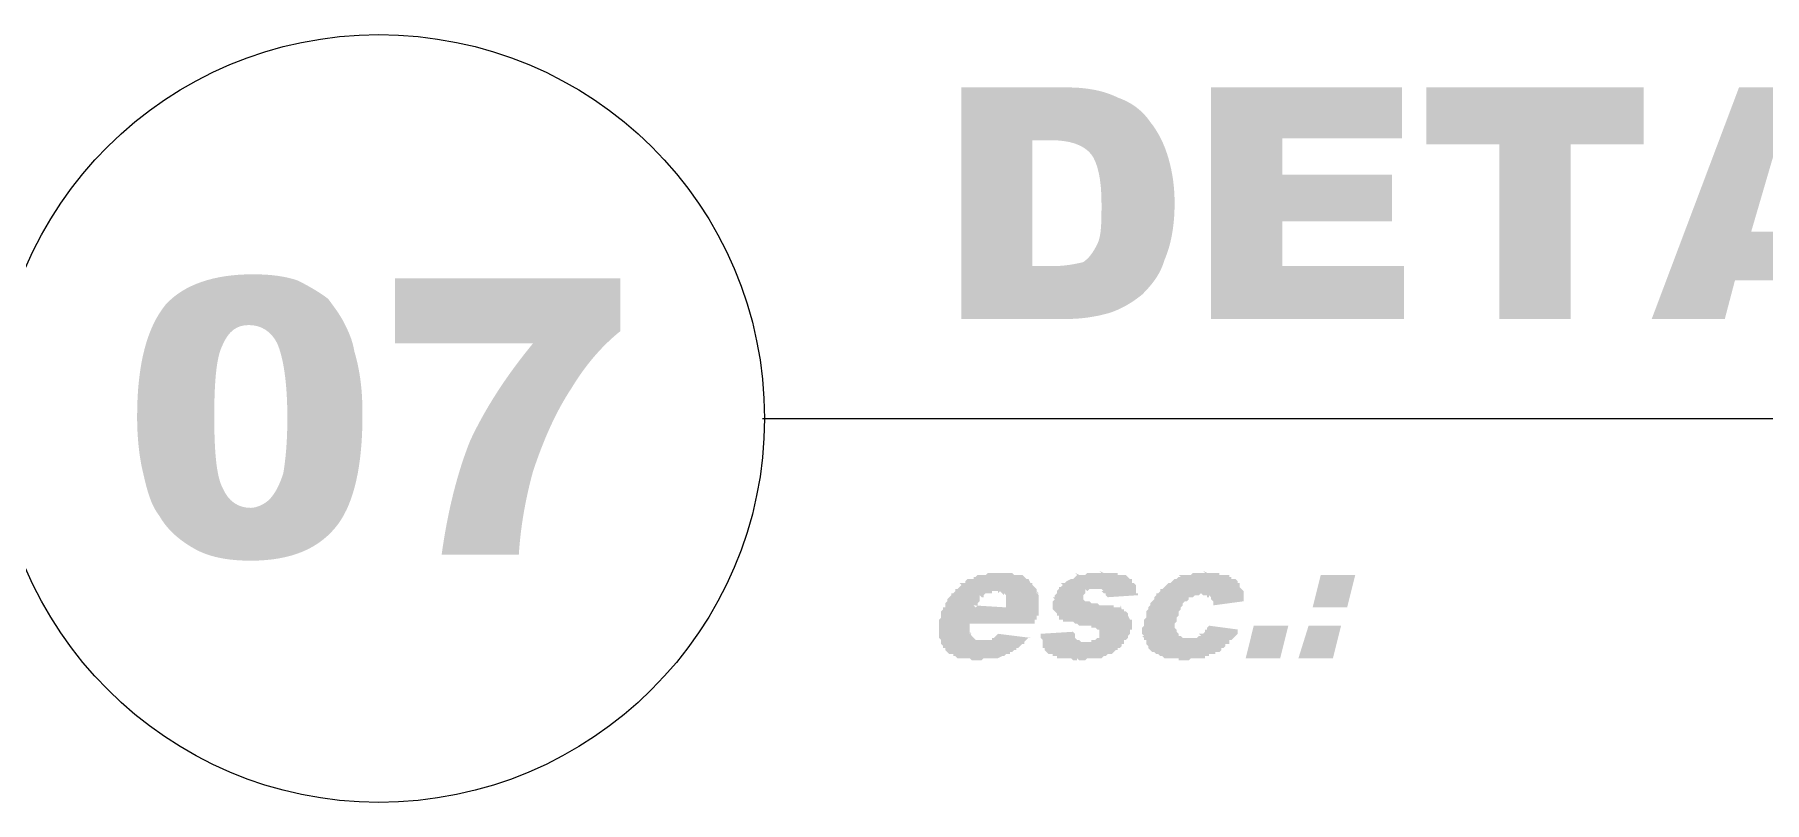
# Model space of a CAD drawing. Header units: millimetres. Extents: x 2928 to 3112, y 1220 to 1280.
# Drawn here: x 3097.495 to 3100.313, y 1268.232 to 1269.483 of the extents above; entities that cross this region are included whole.
import ezdxf

# ---------------------------------------------------------------- set-up
doc = ezdxf.new("R2010")
doc.units = ezdxf.units.MM

msp = doc.modelspace()

# ---------------------------------------------------------------- hatches: boundary and pattern name
at = {"true_color": 0x000007}
h = msp.add_hatch(color=7, dxfattribs=at)
edge = h.paths.add_edge_path()
edge.add_line((3099.00508, 1269.39681), (3099.17709, 1269.39681))
edge.add_spline(control_points=[(3099.17709, 1269.39681), (3099.21348, 1269.39681), (3099.23995, 1269.3902), (3099.25979, 1269.38027), (3099.25979, 1269.38027), (3099.27964, 1269.37366), (3099.29949, 1269.36043), (3099.31272, 1269.34058), (3099.31272, 1269.34058), (3099.32595, 1269.32404), (3099.33588, 1269.30419), (3099.34249, 1269.28104), (3099.34249, 1269.28104), (3099.34911, 1269.25788), (3099.35242, 1269.23472), (3099.35242, 1269.20826), (3099.35242, 1269.20826), (3099.35242, 1269.16856), (3099.3458, 1269.13879), (3099.33588, 1269.11564), (3099.33588, 1269.11564), (3099.32926, 1269.09248), (3099.31603, 1269.07594), (3099.29949, 1269.0594), (3099.29949, 1269.0594), (3099.28295, 1269.04617), (3099.26641, 1269.03624), (3099.24656, 1269.02963), (3099.24656, 1269.02963), (3099.22341, 1269.02301), (3099.20025, 1269.01971), (3099.17709, 1269.01971)], knot_values=[0, 0, 0, 0, 0.03125, 0.03125, 0.03125, 0.03125, 0.0625, 0.0625, 0.0625, 0.0625, 0.09375, 0.09375, 0.09375, 0.09375, 0.125, 0.125, 0.125, 0.125, 0.15625, 0.15625, 0.15625, 0.15625, 0.1875, 0.1875, 0.1875, 0.1875, 0.21875, 0.21875, 0.21875, 0.21875, 1, 1, 1, 1], degree=3, periodic=0)
edge.add_line((3099.17709, 1269.01971), (3099.00508, 1269.01971))
edge.add_line((3099.00508, 1269.01971), (3099.00508, 1269.39681))
edge = h.paths.add_edge_path()
edge.add_line((3099.12086, 1269.31081), (3099.12086, 1269.10571))
edge.add_line((3099.12086, 1269.10571), (3099.15063, 1269.10571))
edge.add_spline(control_points=[(3099.15063, 1269.10571), (3099.17379, 1269.10571), (3099.19033, 1269.10902), (3099.20356, 1269.11233), (3099.20356, 1269.11233), (3099.21348, 1269.11894), (3099.2201, 1269.12887), (3099.22671, 1269.1421), (3099.22671, 1269.1421), (3099.23333, 1269.15533), (3099.23333, 1269.17849), (3099.23333, 1269.20826), (3099.23333, 1269.20826), (3099.23333, 1269.24796), (3099.22671, 1269.27442), (3099.21679, 1269.28765), (3099.21679, 1269.28765), (3099.20356, 1269.30419), (3099.1804, 1269.31081), (3099.15063, 1269.31081)], knot_values=[0, 0, 0, 0, 0.05, 0.05, 0.05, 0.05, 0.1, 0.1, 0.1, 0.1, 0.15, 0.15, 0.15, 0.15, 0.2, 0.2, 0.2, 0.2, 1, 1, 1, 1], degree=3, periodic=0)
edge.add_line((3099.15063, 1269.31081), (3099.12086, 1269.31081))
h.paths.add_polyline_path([(3099.41196, 1269.39681), (3099.72291, 1269.39681), (3099.72291, 1269.31411), (3099.52774, 1269.31411), (3099.52774, 1269.25457), (3099.70637, 1269.25457), (3099.70637, 1269.17849), (3099.52774, 1269.17849), (3099.52774, 1269.10571), (3099.72622, 1269.10571), (3099.72622, 1269.01971), (3099.41196, 1269.01971)])
h.paths.add_polyline_path([(3099.76261, 1269.39681), (3100.11656, 1269.39681), (3100.11656, 1269.30419), (3099.99747, 1269.30419), (3099.99747, 1269.01971), (3099.88169, 1269.01971), (3099.88169, 1269.30419), (3099.76261, 1269.30419)])
h.paths.add_polyline_path([(3100.39774, 1269.08256), (3100.26542, 1269.08256), (3100.24888, 1269.01971), (3100.12979, 1269.01971), (3100.27203, 1269.39681), (3100.39774, 1269.39681), (3100.53667, 1269.01971), (3100.41759, 1269.01971)])
h.paths.add_polyline_path([(3100.37458, 1269.16195), (3100.33158, 1269.29758), (3100.29188, 1269.16195)])
h.paths.add_polyline_path([(3100.57637, 1269.39681), (3100.69215, 1269.39681), (3100.69215, 1269.11233), (3100.87078, 1269.11233), (3100.87078, 1269.01971), (3100.57637, 1269.01971)])
h.paths.add_polyline_path([(3100.92371, 1269.39681), (3101.03949, 1269.39681), (3101.03949, 1269.2645), (3101.16519, 1269.2645), (3101.16519, 1269.39681), (3101.28428, 1269.39681), (3101.28428, 1269.01971), (3101.16519, 1269.01971), (3101.16519, 1269.17187), (3101.03949, 1269.17187), (3101.03949, 1269.01971), (3100.92371, 1269.01971)])
h.paths.add_polyline_path([(3101.36036, 1269.39681), (3101.67131, 1269.39681), (3101.67131, 1269.31411), (3101.47614, 1269.31411), (3101.47614, 1269.25457), (3101.65477, 1269.25457), (3101.65477, 1269.17849), (3101.47614, 1269.17849), (3101.47614, 1269.10571), (3101.67462, 1269.10571), (3101.67462, 1269.01971), (3101.36036, 1269.01971)])
edge = h.paths.add_edge_path()
edge.add_line((3101.91279, 1269.39681), (3102.12781, 1269.39681))
edge.add_spline(control_points=[(3102.12781, 1269.39681), (3102.1642, 1269.39681), (3102.19397, 1269.38689), (3102.21051, 1269.36704), (3102.21051, 1269.36704), (3102.23036, 1269.3505), (3102.24028, 1269.32735), (3102.24028, 1269.30088), (3102.24028, 1269.30088), (3102.24028, 1269.28104), (3102.23366, 1269.26119), (3102.22043, 1269.24465), (3102.22043, 1269.24465), (3102.21051, 1269.23472), (3102.19728, 1269.2248), (3102.18074, 1269.22149), (3102.18074, 1269.22149), (3102.2072, 1269.21488), (3102.22705, 1269.20164), (3102.24028, 1269.1851), (3102.24028, 1269.1851), (3102.25351, 1269.17187), (3102.25682, 1269.15202), (3102.25682, 1269.12887), (3102.25682, 1269.12887), (3102.25682, 1269.10902), (3102.25351, 1269.08917), (3102.24359, 1269.07594), (3102.24359, 1269.07594), (3102.23697, 1269.0594), (3102.22374, 1269.04617), (3102.2072, 1269.03955), (3102.2072, 1269.03955), (3102.19728, 1269.03294), (3102.18405, 1269.02963), (3102.1642, 1269.02632), (3102.1642, 1269.02632), (3102.13773, 1269.02301), (3102.12119, 1269.01971), (3102.11127, 1269.01971)], knot_values=[0, 0, 0, 0, 0.025, 0.025, 0.025, 0.025, 0.05, 0.05, 0.05, 0.05, 0.075, 0.075, 0.075, 0.075, 0.1, 0.1, 0.1, 0.1, 0.125, 0.125, 0.125, 0.125, 0.15, 0.15, 0.15, 0.15, 0.175, 0.175, 0.175, 0.175, 0.2, 0.2, 0.2, 0.2, 0.225, 0.225, 0.225, 0.225, 1, 1, 1, 1], degree=3, periodic=0)
edge.add_line((3102.11127, 1269.01971), (3101.91279, 1269.01971))
edge.add_line((3101.91279, 1269.01971), (3101.91279, 1269.39681))
edge = h.paths.add_edge_path()
edge.add_line((3102.02857, 1269.24796), (3102.07819, 1269.24796))
edge.add_spline(control_points=[(3102.07819, 1269.24796), (3102.09804, 1269.24796), (3102.11127, 1269.25126), (3102.11789, 1269.25788), (3102.11789, 1269.25788), (3102.1245, 1269.2645), (3102.12781, 1269.27442), (3102.12781, 1269.28434), (3102.12781, 1269.28434), (3102.12781, 1269.29427), (3102.1245, 1269.30419), (3102.11789, 1269.31081), (3102.11789, 1269.31081), (3102.11127, 1269.31742), (3102.09804, 1269.32073), (3102.0815, 1269.32073)], knot_values=[0, 0, 0, 0, 0.0625, 0.0625, 0.0625, 0.0625, 0.125, 0.125, 0.125, 0.125, 0.1875, 0.1875, 0.1875, 0.1875, 1, 1, 1, 1], degree=3, periodic=0)
edge.add_line((3102.0815, 1269.32073), (3102.02857, 1269.32073))
edge.add_line((3102.02857, 1269.32073), (3102.02857, 1269.24796))
edge = h.paths.add_edge_path()
edge.add_line((3102.02857, 1269.1024), (3102.08811, 1269.1024))
edge.add_spline(control_points=[(3102.08811, 1269.1024), (3102.10796, 1269.1024), (3102.12119, 1269.10571), (3102.13112, 1269.11233), (3102.13112, 1269.11233), (3102.13773, 1269.11894), (3102.14104, 1269.12887), (3102.14104, 1269.13879), (3102.14104, 1269.13879), (3102.14104, 1269.15202), (3102.13773, 1269.15864), (3102.13112, 1269.16856), (3102.13112, 1269.16856), (3102.12119, 1269.17518), (3102.10796, 1269.17849), (3102.08811, 1269.17849)], knot_values=[0, 0, 0, 0, 0.0625, 0.0625, 0.0625, 0.0625, 0.125, 0.125, 0.125, 0.125, 0.1875, 0.1875, 0.1875, 0.1875, 1, 1, 1, 1], degree=3, periodic=0)
edge.add_line((3102.08811, 1269.17849), (3102.02857, 1269.17849))
edge.add_line((3102.02857, 1269.17849), (3102.02857, 1269.1024))
h.paths.add_polyline_path([(3102.54792, 1269.08256), (3102.41891, 1269.08256), (3102.39906, 1269.01971), (3102.27998, 1269.01971), (3102.42222, 1269.39681), (3102.54792, 1269.39681), (3102.69017, 1269.01971), (3102.56777, 1269.01971)])
h.paths.add_polyline_path([(3102.52477, 1269.16195), (3102.48507, 1269.29758), (3102.44207, 1269.16195)])
h.paths.add_polyline_path([(3102.72655, 1269.39681), (3102.83572, 1269.39681), (3102.97465, 1269.18841), (3102.97465, 1269.39681), (3103.08381, 1269.39681), (3103.08381, 1269.01971), (3102.97465, 1269.01971), (3102.83572, 1269.2248), (3102.83572, 1269.01971), (3102.72655, 1269.01971)])
edge = h.paths.add_edge_path()
edge.add_line((3103.4113, 1269.17518), (3103.51385, 1269.1421))
edge.add_spline(control_points=[(3103.51385, 1269.1421), (3103.50724, 1269.11564), (3103.494, 1269.09248), (3103.48077, 1269.07263), (3103.48077, 1269.07263), (3103.46754, 1269.05278), (3103.44769, 1269.03955), (3103.42784, 1269.02963), (3103.42784, 1269.02963), (3103.40469, 1269.01971), (3103.37822, 1269.01309), (3103.34184, 1269.01309), (3103.34184, 1269.01309), (3103.30214, 1269.01309), (3103.26906, 1269.01971), (3103.2426, 1269.03294), (3103.2426, 1269.03294), (3103.21613, 1269.04286), (3103.19629, 1269.06602), (3103.17644, 1269.09579), (3103.17644, 1269.09579), (3103.15659, 1269.12556), (3103.14997, 1269.16195), (3103.14997, 1269.20826), (3103.14997, 1269.20826), (3103.14997, 1269.27111), (3103.16651, 1269.31742), (3103.19959, 1269.3505), (3103.19959, 1269.3505), (3103.23267, 1269.38358), (3103.27899, 1269.40012), (3103.33853, 1269.40012), (3103.33853, 1269.40012), (3103.38484, 1269.40012), (3103.42123, 1269.39351), (3103.44769, 1269.37366), (3103.44769, 1269.37366), (3103.47746, 1269.35381), (3103.49731, 1269.32404), (3103.51054, 1269.28434)], knot_values=[0, 0, 0, 0, 0.025, 0.025, 0.025, 0.025, 0.05, 0.05, 0.05, 0.05, 0.075, 0.075, 0.075, 0.075, 0.1, 0.1, 0.1, 0.1, 0.125, 0.125, 0.125, 0.125, 0.15, 0.15, 0.15, 0.15, 0.175, 0.175, 0.175, 0.175, 0.2, 0.2, 0.2, 0.2, 0.225, 0.225, 0.225, 0.225, 1, 1, 1, 1], degree=3, periodic=0)
edge.add_line((3103.51054, 1269.28434), (3103.408, 1269.26119))
edge.add_spline(control_points=[(3103.408, 1269.26119), (3103.40469, 1269.27442), (3103.40138, 1269.28104), (3103.39476, 1269.28765), (3103.39476, 1269.28765), (3103.38815, 1269.29758), (3103.38153, 1269.30419), (3103.37161, 1269.3075), (3103.37161, 1269.3075), (3103.36168, 1269.31411), (3103.35176, 1269.31411), (3103.34184, 1269.31411), (3103.34184, 1269.31411), (3103.31537, 1269.31411), (3103.29553, 1269.30419), (3103.27899, 1269.28434), (3103.27899, 1269.28434), (3103.26906, 1269.2678), (3103.26575, 1269.24465), (3103.26575, 1269.20826), (3103.26575, 1269.20826), (3103.26575, 1269.16856), (3103.27237, 1269.13879), (3103.28229, 1269.12556), (3103.28229, 1269.12556), (3103.29553, 1269.10902), (3103.31537, 1269.1024), (3103.33522, 1269.1024), (3103.33522, 1269.1024), (3103.35838, 1269.1024), (3103.37492, 1269.10571), (3103.38815, 1269.11894), (3103.38815, 1269.11894), (3103.39807, 1269.13218), (3103.408, 1269.14872), (3103.4113, 1269.17518)], knot_values=[0, 0, 0, 0, 0.0277778, 0.0277778, 0.0277778, 0.0277778, 0.0555556, 0.0555556, 0.0555556, 0.0555556, 0.0833333, 0.0833333, 0.0833333, 0.0833333, 0.1111111, 0.1111111, 0.1111111, 0.1111111, 0.1388889, 0.1388889, 0.1388889, 0.1388889, 0.1666667, 0.1666667, 0.1666667, 0.1666667, 0.1944444, 0.1944444, 0.1944444, 0.1944444, 0.2222222, 0.2222222, 0.2222222, 0.2222222, 1, 1, 1, 1], degree=3, periodic=0)
edge = h.paths.add_edge_path()
edge.add_spline(control_points=[(3103.55355, 1269.20826), (3103.55355, 1269.2678), (3103.5734, 1269.31742), (3103.60648, 1269.3505), (3103.60648, 1269.3505), (3103.63955, 1269.38358), (3103.68587, 1269.40012), (3103.74872, 1269.40012), (3103.74872, 1269.40012), (3103.81157, 1269.40012), (3103.85788, 1269.38358), (3103.89096, 1269.3505), (3103.89096, 1269.3505), (3103.92735, 1269.31742), (3103.94389, 1269.27111), (3103.94389, 1269.21157), (3103.94389, 1269.21157), (3103.94389, 1269.16856), (3103.93396, 1269.13218), (3103.92073, 1269.1024), (3103.92073, 1269.1024), (3103.9075, 1269.07594), (3103.88435, 1269.05278), (3103.85788, 1269.03624), (3103.85788, 1269.03624), (3103.82811, 1269.02301), (3103.79503, 1269.01309), (3103.75203, 1269.01309), (3103.75203, 1269.01309), (3103.70902, 1269.01309), (3103.67594, 1269.01971), (3103.64948, 1269.03294), (3103.64948, 1269.03294), (3103.61971, 1269.04948), (3103.59655, 1269.06932), (3103.58001, 1269.0991), (3103.58001, 1269.0991), (3103.56347, 1269.12887), (3103.55355, 1269.16526), (3103.55355, 1269.20826)], knot_values=[0, 0, 0, 0, 0.025, 0.025, 0.025, 0.025, 0.05, 0.05, 0.05, 0.05, 0.075, 0.075, 0.075, 0.075, 0.1, 0.1, 0.1, 0.1, 0.125, 0.125, 0.125, 0.125, 0.15, 0.15, 0.15, 0.15, 0.175, 0.175, 0.175, 0.175, 0.2, 0.2, 0.2, 0.2, 0.225, 0.225, 0.225, 0.225, 1, 1, 1, 1], degree=3, periodic=0)
edge = h.paths.add_edge_path()
edge.add_spline(control_points=[(3103.66933, 1269.20826), (3103.66933, 1269.16856), (3103.67594, 1269.1421), (3103.69248, 1269.12556), (3103.69248, 1269.12556), (3103.70571, 1269.10902), (3103.72556, 1269.1024), (3103.74872, 1269.1024), (3103.74872, 1269.1024), (3103.77518, 1269.1024), (3103.79172, 1269.10902), (3103.80826, 1269.12556), (3103.80826, 1269.12556), (3103.82149, 1269.1421), (3103.82811, 1269.17187), (3103.82811, 1269.21157), (3103.82811, 1269.21157), (3103.82811, 1269.24796), (3103.82149, 1269.27442), (3103.80495, 1269.29096), (3103.80495, 1269.29096), (3103.79172, 1269.3075), (3103.77187, 1269.31411), (3103.74872, 1269.31411), (3103.74872, 1269.31411), (3103.72556, 1269.31411), (3103.70571, 1269.30419), (3103.69248, 1269.28765), (3103.69248, 1269.28765), (3103.67594, 1269.27111), (3103.66933, 1269.24465), (3103.66933, 1269.20826)], knot_values=[0, 0, 0, 0, 0.03125, 0.03125, 0.03125, 0.03125, 0.0625, 0.0625, 0.0625, 0.0625, 0.09375, 0.09375, 0.09375, 0.09375, 0.125, 0.125, 0.125, 0.125, 0.15625, 0.15625, 0.15625, 0.15625, 0.1875, 0.1875, 0.1875, 0.1875, 0.21875, 0.21875, 0.21875, 0.21875, 1, 1, 1, 1], degree=3, periodic=0)
h.paths.add_polyline_path([(3104.15229, 1269.39681), (3104.25815, 1269.39681), (3104.25815, 1269.33396), (3104.24161, 1269.25788), (3104.16883, 1269.25788), (3104.15229, 1269.33396)])
h.paths.add_polyline_path([(3104.28792, 1269.39681), (3104.39047, 1269.39681), (3104.39047, 1269.33396), (3104.37393, 1269.25788), (3104.30446, 1269.25788), (3104.28792, 1269.33396)])
edge = h.paths.add_edge_path()
edge.add_line((3104.68488, 1269.39681), (3104.80065, 1269.39681))
edge.add_line((3104.80065, 1269.39681), (3104.80065, 1269.17187))
edge.add_spline(control_points=[(3104.80065, 1269.17187), (3104.80065, 1269.14872), (3104.79735, 1269.12887), (3104.79073, 1269.10902), (3104.79073, 1269.10902), (3104.78411, 1269.08917), (3104.77088, 1269.07263), (3104.75765, 1269.05609), (3104.75765, 1269.05609), (3104.74442, 1269.04286), (3104.72788, 1269.03294), (3104.71134, 1269.02632), (3104.71134, 1269.02632), (3104.68818, 1269.01971), (3104.66172, 1269.01309), (3104.63195, 1269.01309), (3104.63195, 1269.01309), (3104.6121, 1269.01309), (3104.59225, 1269.0164), (3104.5691, 1269.0164), (3104.5691, 1269.0164), (3104.54925, 1269.01971), (3104.53271, 1269.02632), (3104.51617, 1269.03294), (3104.51617, 1269.03294), (3104.50294, 1269.03955), (3104.4897, 1269.05278), (3104.47647, 1269.06602), (3104.47647, 1269.06602), (3104.46324, 1269.07925), (3104.45663, 1269.09248), (3104.45332, 1269.10902), (3104.45332, 1269.10902), (3104.4467, 1269.13218), (3104.44009, 1269.15202), (3104.44009, 1269.17187)], knot_values=[0, 0, 0, 0, 0.0277778, 0.0277778, 0.0277778, 0.0277778, 0.0555556, 0.0555556, 0.0555556, 0.0555556, 0.0833333, 0.0833333, 0.0833333, 0.0833333, 0.1111111, 0.1111111, 0.1111111, 0.1111111, 0.1388889, 0.1388889, 0.1388889, 0.1388889, 0.1666667, 0.1666667, 0.1666667, 0.1666667, 0.1944444, 0.1944444, 0.1944444, 0.1944444, 0.2222222, 0.2222222, 0.2222222, 0.2222222, 1, 1, 1, 1], degree=3, periodic=0)
edge.add_line((3104.44009, 1269.17187), (3104.44009, 1269.39681))
edge.add_line((3104.44009, 1269.39681), (3104.55586, 1269.39681))
edge.add_line((3104.55586, 1269.39681), (3104.55586, 1269.16526))
edge.add_spline(control_points=[(3104.55586, 1269.16526), (3104.55586, 1269.14541), (3104.56248, 1269.12887), (3104.5724, 1269.11894), (3104.5724, 1269.11894), (3104.58564, 1269.10571), (3104.60218, 1269.1024), (3104.62202, 1269.1024), (3104.62202, 1269.1024), (3104.64187, 1269.1024), (3104.6551, 1269.10571), (3104.66834, 1269.11894), (3104.66834, 1269.11894), (3104.67826, 1269.12887), (3104.68488, 1269.14541), (3104.68488, 1269.16526)], knot_values=[0, 0, 0, 0, 0.0625, 0.0625, 0.0625, 0.0625, 0.125, 0.125, 0.125, 0.125, 0.1875, 0.1875, 0.1875, 0.1875, 1, 1, 1, 1], degree=3, periodic=0)
edge.add_line((3104.68488, 1269.16526), (3104.68488, 1269.39681))
h.paths.add_polyline_path([(3105.0256, 1269.39681), (3105.12814, 1269.39681), (3105.12814, 1269.33396), (3105.1116, 1269.25788), (3105.04214, 1269.25788), (3105.0256, 1269.33396)])
h.paths.add_polyline_path([(3105.15792, 1269.39681), (3105.26377, 1269.39681), (3105.26377, 1269.33396), (3105.24723, 1269.25788), (3105.17446, 1269.25788), (3105.15792, 1269.33396)])
h = msp.add_hatch(color=7, dxfattribs=at)
edge = h.paths.add_edge_path()
edge.add_spline(control_points=[(3097.66204, 1268.86092), (3097.66204, 1268.94693), (3097.67858, 1269.00647), (3097.70835, 1269.04286), (3097.70835, 1269.04286), (3097.73812, 1269.07594), (3097.78774, 1269.09248), (3097.8506, 1269.09248), (3097.8506, 1269.09248), (3097.88037, 1269.09248), (3097.90352, 1269.08917), (3097.92337, 1269.08256), (3097.92337, 1269.08256), (3097.94322, 1269.07263), (3097.95976, 1269.06271), (3097.97299, 1269.05278), (3097.97299, 1269.05278), (3097.98291, 1269.03955), (3097.99284, 1269.02632), (3097.99945, 1269.01309), (3097.99945, 1269.01309), (3098.00607, 1268.99986), (3098.01269, 1268.98663), (3098.01599, 1268.96678), (3098.01599, 1268.96678), (3098.02592, 1268.9337), (3098.02923, 1268.90062), (3098.02923, 1268.86423), (3098.02923, 1268.86423), (3098.02923, 1268.78153), (3098.01599, 1268.72199), (3097.98953, 1268.6856), (3097.98953, 1268.6856), (3097.95976, 1268.6459), (3097.91345, 1268.62606), (3097.84729, 1268.62606), (3097.84729, 1268.62606), (3097.80759, 1268.62606), (3097.77782, 1268.63267), (3097.75466, 1268.6459), (3097.75466, 1268.6459), (3097.73151, 1268.65914), (3097.71166, 1268.67568), (3097.69843, 1268.69883), (3097.69843, 1268.69883), (3097.6852, 1268.71537), (3097.67858, 1268.73853), (3097.67196, 1268.7683), (3097.67196, 1268.7683), (3097.66535, 1268.79476), (3097.66204, 1268.82784), (3097.66204, 1268.86092)], knot_values=[0, 0, 0, 0, 0.0192308, 0.0192308, 0.0192308, 0.0192308, 0.0384615, 0.0384615, 0.0384615, 0.0384615, 0.0576923, 0.0576923, 0.0576923, 0.0576923, 0.0769231, 0.0769231, 0.0769231, 0.0769231, 0.0961538, 0.0961538, 0.0961538, 0.0961538, 0.1153846, 0.1153846, 0.1153846, 0.1153846, 0.1346154, 0.1346154, 0.1346154, 0.1346154, 0.1538462, 0.1538462, 0.1538462, 0.1538462, 0.1730769, 0.1730769, 0.1730769, 0.1730769, 0.1923077, 0.1923077, 0.1923077, 0.1923077, 0.2115385, 0.2115385, 0.2115385, 0.2115385, 0.2307692, 0.2307692, 0.2307692, 0.2307692, 1, 1, 1, 1], degree=3, periodic=0)
edge = h.paths.add_edge_path()
edge.add_spline(control_points=[(3097.78774, 1268.86092), (3097.78774, 1268.80469), (3097.79105, 1268.76499), (3097.80098, 1268.74514), (3097.80098, 1268.74514), (3097.8109, 1268.72199), (3097.82744, 1268.71206), (3097.84729, 1268.71206), (3097.84729, 1268.71206), (3097.85721, 1268.71206), (3097.87044, 1268.71868), (3097.87706, 1268.7253), (3097.87706, 1268.7253), (3097.88698, 1268.73522), (3097.8936, 1268.74845), (3097.90022, 1268.7683), (3097.90022, 1268.7683), (3097.90352, 1268.78815), (3097.90683, 1268.81792), (3097.90683, 1268.85761), (3097.90683, 1268.85761), (3097.90683, 1268.91716), (3097.90022, 1268.95685), (3097.89029, 1268.98001), (3097.89029, 1268.98001), (3097.88037, 1268.99986), (3097.86383, 1269.00978), (3097.84398, 1269.00978), (3097.84398, 1269.00978), (3097.82413, 1269.00978), (3097.8109, 1268.99986), (3097.80098, 1268.9767), (3097.80098, 1268.9767), (3097.79105, 1268.95685), (3097.78774, 1268.91716), (3097.78774, 1268.86092)], knot_values=[0, 0, 0, 0, 0.0277778, 0.0277778, 0.0277778, 0.0277778, 0.0555556, 0.0555556, 0.0555556, 0.0555556, 0.0833333, 0.0833333, 0.0833333, 0.0833333, 0.1111111, 0.1111111, 0.1111111, 0.1111111, 0.1388889, 0.1388889, 0.1388889, 0.1388889, 0.1666667, 0.1666667, 0.1666667, 0.1666667, 0.1944444, 0.1944444, 0.1944444, 0.1944444, 0.2222222, 0.2222222, 0.2222222, 0.2222222, 1, 1, 1, 1], degree=3, periodic=0)
edge = h.paths.add_edge_path()
edge.add_line((3098.08215, 1269.08586), (3098.44934, 1269.08586))
edge.add_line((3098.44934, 1269.08586), (3098.44934, 1268.99986))
edge.add_spline(control_points=[(3098.44934, 1268.99986), (3098.41626, 1268.97339), (3098.3898, 1268.94031), (3098.36995, 1268.90723), (3098.36995, 1268.90723), (3098.34348, 1268.86754), (3098.32364, 1268.82123), (3098.3071, 1268.77161), (3098.3071, 1268.77161), (3098.29717, 1268.73522), (3098.28725, 1268.68891), (3098.28394, 1268.63598)], knot_values=[0, 0, 0, 0, 0.0833333, 0.0833333, 0.0833333, 0.0833333, 0.1666667, 0.1666667, 0.1666667, 0.1666667, 1, 1, 1, 1], degree=3, periodic=0)
edge.add_line((3098.28394, 1268.63598), (3098.15824, 1268.63598))
edge.add_spline(control_points=[(3098.15824, 1268.63598), (3098.16816, 1268.70876), (3098.1847, 1268.77161), (3098.20455, 1268.82123), (3098.20455, 1268.82123), (3098.2277, 1268.87085), (3098.26078, 1268.92377), (3098.3071, 1268.98001)], knot_values=[0, 0, 0, 0, 0.125, 0.125, 0.125, 0.125, 1, 1, 1, 1], degree=3, periodic=0)
edge.add_line((3098.3071, 1268.98001), (3098.08215, 1268.98001))
edge.add_line((3098.08215, 1268.98001), (3098.08215, 1269.08586))
h = msp.add_hatch(color=7, dxfattribs=at)
h.paths.add_polyline_path([(3099.12417, 1268.52351), (3099.01831, 1268.52351), (3099.01831, 1268.5202), (3099.01831, 1268.51689), (3099.01831, 1268.51358), (3099.01831, 1268.51028), (3099.01831, 1268.50697), (3099.02162, 1268.50697), (3099.01831, 1268.51028), (3099.02162, 1268.50366), (3099.02493, 1268.50035), (3099.02162, 1268.50366), (3099.02824, 1268.49704), (3099.03154, 1268.49704), (3099.03485, 1268.49704), (3099.03816, 1268.49704), (3099.04147, 1268.49704), (3099.04478, 1268.49704), (3099.04808, 1268.49704), (3099.0547, 1268.49704), (3099.0547, 1268.50035), (3099.05801, 1268.50035), (3099.06132, 1268.50366), (3099.06462, 1268.50697), (3099.11755, 1268.50035), (3099.11424, 1268.50035), (3099.11093, 1268.49704), (3099.10763, 1268.49374), (3099.10763, 1268.49043), (3099.10432, 1268.49043), (3099.10101, 1268.48712), (3099.0977, 1268.48381), (3099.09439, 1268.48381), (3099.09439, 1268.4805), (3099.09109, 1268.4805), (3099.08778, 1268.4772), (3099.08447, 1268.4772), (3099.08447, 1268.47389), (3099.08116, 1268.47389), (3099.07785, 1268.47389), (3099.07455, 1268.47058), (3099.07124, 1268.47058), (3099.06462, 1268.46727), (3099.06132, 1268.46727), (3099.05801, 1268.46727), (3099.0547, 1268.46727), (3099.05139, 1268.46727), (3099.04808, 1268.46727), (3099.04478, 1268.46727), (3099.04147, 1268.46727), (3099.03816, 1268.46396), (3099.03485, 1268.46396), (3099.03154, 1268.46396), (3099.02824, 1268.46396), (3099.02493, 1268.46396), (3099.02162, 1268.46396), (3099.01831, 1268.46727), (3099.015, 1268.46727), (3099.0117, 1268.46727), (3099.00508, 1268.46727), (3099.00177, 1268.46727), (3098.99846, 1268.46727), (3098.99516, 1268.47058), (3098.99185, 1268.47058), (3098.99185, 1268.47389), (3098.98854, 1268.47389), (3098.98523, 1268.47389), (3098.98192, 1268.4772), (3098.97862, 1268.4805), (3098.98192, 1268.4772), (3098.97862, 1268.4805), (3098.97862, 1268.48381), (3098.97531, 1268.48381), (3098.97531, 1268.48712), (3098.972, 1268.49043), (3098.972, 1268.49374), (3098.972, 1268.49704), (3098.96869, 1268.50035), (3098.96869, 1268.50697), (3098.96869, 1268.51028), (3098.96869, 1268.51358), (3098.96869, 1268.51689), (3098.96869, 1268.5202), (3098.96869, 1268.52351), (3098.96869, 1268.52682), (3098.96869, 1268.53012), (3098.972, 1268.53343), (3098.972, 1268.53674), (3098.972, 1268.54005), (3098.972, 1268.54336), (3098.97531, 1268.54666), (3098.97531, 1268.54997), (3098.97862, 1268.54997), (3098.97862, 1268.55328), (3098.97862, 1268.55659), (3098.98192, 1268.5599), (3098.98192, 1268.5632), (3098.98523, 1268.56651), (3098.98854, 1268.56982), (3098.98854, 1268.57313), (3098.99185, 1268.57313), (3098.99516, 1268.57644), (3098.99516, 1268.57974), (3098.99846, 1268.57974), (3099.00177, 1268.58305), (3099.00508, 1268.58636), (3099.00177, 1268.58967), (3099.00508, 1268.58967), (3099.00839, 1268.58967), (3099.0117, 1268.58967), (3099.0117, 1268.59298), (3099.015, 1268.59628), (3099.01831, 1268.59628), (3099.02162, 1268.59628), (3099.02493, 1268.59628), (3099.02493, 1268.59959), (3099.02824, 1268.59959), (3099.03154, 1268.6029), (3099.03485, 1268.6029), (3099.03816, 1268.6029), (3099.04147, 1268.6029), (3099.04478, 1268.6029), (3099.04808, 1268.60621), (3099.05139, 1268.60621), (3099.0547, 1268.60621), (3099.05801, 1268.60621), (3099.06132, 1268.60621), (3099.06462, 1268.60621), (3099.07124, 1268.60621), (3099.07785, 1268.60621), (3099.08116, 1268.60621), (3099.08447, 1268.60621), (3099.08778, 1268.60621), (3099.09109, 1268.6029), (3099.09439, 1268.6029), (3099.0977, 1268.6029), (3099.10101, 1268.6029), (3099.10432, 1268.6029), (3099.10763, 1268.59959), (3099.11093, 1268.59628), (3099.10763, 1268.59959), (3099.11093, 1268.59628), (3099.11424, 1268.59628), (3099.11755, 1268.59298), (3099.11424, 1268.59628), (3099.11755, 1268.58967), (3099.12086, 1268.58967), (3099.12086, 1268.58636), (3099.12417, 1268.58305), (3099.12086, 1268.58636), (3099.12747, 1268.57974), (3099.12747, 1268.57313), (3099.13078, 1268.57313), (3099.12747, 1268.57644), (3099.13078, 1268.56982), (3099.13078, 1268.56651), (3099.13078, 1268.5632), (3099.13078, 1268.5599), (3099.13078, 1268.55659), (3099.13078, 1268.55328), (3099.13078, 1268.54997), (3099.13078, 1268.54666), (3099.13078, 1268.54336), (3099.13078, 1268.53674), (3099.12747, 1268.53674), (3099.12747, 1268.53012), (3099.12417, 1268.53012)])
h.paths.add_polyline_path([(3099.07785, 1268.54997), (3099.07785, 1268.55328), (3099.07785, 1268.55659), (3099.07785, 1268.5599), (3099.07785, 1268.5632), (3099.07785, 1268.56651), (3099.07785, 1268.56982), (3099.07455, 1268.57313), (3099.07455, 1268.56982), (3099.07124, 1268.57313), (3099.06793, 1268.57644), (3099.06462, 1268.57313), (3099.06462, 1268.57644), (3099.06132, 1268.57644), (3099.05801, 1268.57644), (3099.0547, 1268.57644), (3099.0547, 1268.57313), (3099.04808, 1268.57313), (3099.04478, 1268.57313), (3099.04147, 1268.56982), (3099.04147, 1268.56651), (3099.03816, 1268.56651), (3099.03485, 1268.56982), (3099.03485, 1268.5632), (3099.03485, 1268.5599), (3099.03154, 1268.55659), (3099.03154, 1268.55328), (3099.02824, 1268.54997), (3099.02493, 1268.55328)])
for points in [[(3099.13409, 1268.50697), (3099.18702, 1268.51028), (3099.19033, 1268.50697), (3099.19033, 1268.50366), (3099.19033, 1268.50035), (3099.18702, 1268.50366), (3099.19363, 1268.49704), (3099.19033, 1268.50035), (3099.19363, 1268.49704), (3099.19694, 1268.49704), (3099.20025, 1268.49374), (3099.20356, 1268.49374), (3099.20687, 1268.49374), (3099.21017, 1268.49374), (3099.21348, 1268.49374), (3099.21679, 1268.49374), (3099.21679, 1268.49704), (3099.2201, 1268.49704), (3099.22341, 1268.49704), (3099.22671, 1268.50035), (3099.23002, 1268.50035), (3099.23002, 1268.50366), (3099.23002, 1268.50697), (3099.23002, 1268.51028), (3099.23002, 1268.51358), (3099.22671, 1268.51358), (3099.22341, 1268.51689), (3099.22341, 1268.51358), (3099.22341, 1268.51689), (3099.21679, 1268.51689), (3099.21679, 1268.5202), (3099.21348, 1268.5202), (3099.21017, 1268.5202), (3099.20687, 1268.5202), (3099.20356, 1268.5202), (3099.20025, 1268.5202), (3099.19694, 1268.5202), (3099.19363, 1268.52351), (3099.19033, 1268.52351), (3099.18702, 1268.52682), (3099.18371, 1268.52682), (3099.1804, 1268.52682), (3099.17709, 1268.52682), (3099.17379, 1268.52682), (3099.17048, 1268.52682), (3099.17048, 1268.53012), (3099.16717, 1268.53012), (3099.16386, 1268.53012), (3099.16386, 1268.53343), (3099.16386, 1268.53674), (3099.16055, 1268.53674), (3099.16055, 1268.54005), (3099.15725, 1268.54336), (3099.15394, 1268.54666), (3099.15394, 1268.54997), (3099.15394, 1268.55328), (3099.15394, 1268.55659), (3099.15394, 1268.5599), (3099.15725, 1268.5632), (3099.15394, 1268.56651), (3099.15725, 1268.56651), (3099.15725, 1268.56982), (3099.16055, 1268.57313), (3099.16055, 1268.57644), (3099.16386, 1268.57974), (3099.16386, 1268.58305), (3099.16717, 1268.58305), (3099.17048, 1268.58636), (3099.16717, 1268.58967), (3099.17048, 1268.58967), (3099.17379, 1268.58967), (3099.17709, 1268.59298), (3099.18371, 1268.59628), (3099.18702, 1268.59628), (3099.19033, 1268.59959), (3099.19363, 1268.6029), (3099.19033, 1268.60621), (3099.19694, 1268.6029), (3099.20025, 1268.6029), (3099.20356, 1268.6029), (3099.20687, 1268.6029), (3099.21017, 1268.60621), (3099.21348, 1268.60621), (3099.21679, 1268.60621), (3099.2201, 1268.60621), (3099.22341, 1268.60621), (3099.22671, 1268.60621), (3099.23002, 1268.60621), (3099.23333, 1268.60621), (3099.23002, 1268.60952), (3099.23664, 1268.60621), (3099.23995, 1268.60621), (3099.24325, 1268.60621), (3099.24656, 1268.60621), (3099.24987, 1268.60621), (3099.25318, 1268.60621), (3099.25649, 1268.60621), (3099.25979, 1268.60621), (3099.25979, 1268.6029), (3099.2631, 1268.6029), (3099.26641, 1268.6029), (3099.26972, 1268.6029), (3099.27303, 1268.6029), (3099.27633, 1268.59959), (3099.27964, 1268.59628), (3099.28295, 1268.59628), (3099.28295, 1268.59298), (3099.28295, 1268.58967), (3099.28626, 1268.58967), (3099.28295, 1268.59298), (3099.28957, 1268.58636), (3099.28957, 1268.58305), (3099.28957, 1268.57974), (3099.28957, 1268.57644), (3099.28957, 1268.57313), (3099.29287, 1268.57313), (3099.29287, 1268.56982), (3099.24325, 1268.56651), (3099.23995, 1268.56982), (3099.23995, 1268.57313), (3099.23664, 1268.57313), (3099.23333, 1268.57644), (3099.23664, 1268.57644), (3099.23333, 1268.57974), (3099.23002, 1268.57974), (3099.22671, 1268.57974), (3099.22341, 1268.57974), (3099.2201, 1268.57974), (3099.21679, 1268.57974), (3099.21348, 1268.57974), (3099.21017, 1268.57644), (3099.20687, 1268.57974), (3099.20687, 1268.57313), (3099.20356, 1268.56982), (3099.20356, 1268.56651), (3099.20356, 1268.5632), (3099.20687, 1268.5599), (3099.21017, 1268.5599), (3099.21348, 1268.5599), (3099.21679, 1268.55659), (3099.22341, 1268.55659), (3099.22671, 1268.55659), (3099.23002, 1268.55328), (3099.23333, 1268.55328), (3099.23664, 1268.55328), (3099.23995, 1268.55328), (3099.24325, 1268.55328), (3099.24656, 1268.55328), (3099.24987, 1268.55328), (3099.25318, 1268.55328), (3099.25318, 1268.54997), (3099.25649, 1268.54997), (3099.25979, 1268.54997), (3099.2631, 1268.54997), (3099.26641, 1268.54997), (3099.2631, 1268.55328), (3099.26641, 1268.54666), (3099.26972, 1268.54666), (3099.26972, 1268.54336), (3099.27303, 1268.54336), (3099.27633, 1268.54005), (3099.27633, 1268.53674), (3099.27964, 1268.53343), (3099.27633, 1268.53674), (3099.27964, 1268.53012), (3099.28295, 1268.53012), (3099.28295, 1268.52682), (3099.28295, 1268.52351), (3099.28295, 1268.5202), (3099.28295, 1268.51689), (3099.28295, 1268.51358), (3099.27964, 1268.51358), (3099.27964, 1268.50697), (3099.27633, 1268.50366), (3099.27633, 1268.50035), (3099.27303, 1268.49704), (3099.26972, 1268.49704), (3099.26972, 1268.49043), (3099.26641, 1268.49043), (3099.26641, 1268.48712), (3099.2631, 1268.48381), (3099.25979, 1268.48381), (3099.25979, 1268.4805), (3099.25649, 1268.4805), (3099.25318, 1268.4772), (3099.24987, 1268.47389), (3099.24656, 1268.47389), (3099.24325, 1268.47389), (3099.23995, 1268.47058), (3099.23664, 1268.47058), (3099.23333, 1268.46727), (3099.23002, 1268.46727), (3099.22671, 1268.46727), (3099.22341, 1268.46727), (3099.2201, 1268.46727), (3099.21679, 1268.46727), (3099.21348, 1268.46727), (3099.21017, 1268.46727), (3099.20687, 1268.46396), (3099.20356, 1268.46396), (3099.20025, 1268.46396), (3099.19694, 1268.46396), (3099.19363, 1268.46727), (3099.19363, 1268.46396), (3099.19033, 1268.46396), (3099.18702, 1268.46396), (3099.18371, 1268.46727), (3099.1804, 1268.46727), (3099.17709, 1268.46727), (3099.17048, 1268.46727), (3099.16717, 1268.46727), (3099.16386, 1268.46727), (3099.16055, 1268.46727), (3099.16055, 1268.47058), (3099.15725, 1268.47058), (3099.15394, 1268.47058), (3099.15394, 1268.47389), (3099.15063, 1268.47389), (3099.14732, 1268.47389), (3099.14401, 1268.4772), (3099.14071, 1268.4805), (3099.14071, 1268.48381), (3099.1374, 1268.48381), (3099.1374, 1268.48712), (3099.1374, 1268.49043), (3099.1374, 1268.49374), (3099.1374, 1268.49704), (3099.13409, 1268.50035), (3099.13409, 1268.50366), (3099.13409, 1268.50697), (3099.13078, 1268.51028)], [(3099.40865, 1268.5202), (3099.45827, 1268.51358), (3099.45496, 1268.51358), (3099.45496, 1268.51028), (3099.45496, 1268.50697), (3099.45166, 1268.50366), (3099.44835, 1268.50035), (3099.44504, 1268.49704), (3099.44173, 1268.49704), (3099.44173, 1268.49374), (3099.44173, 1268.49043), (3099.43842, 1268.49043), (3099.43512, 1268.49043), (3099.43512, 1268.48712), (3099.43181, 1268.48381), (3099.4285, 1268.48381), (3099.4285, 1268.4805), (3099.42519, 1268.4772), (3099.42188, 1268.4772), (3099.41858, 1268.4772), (3099.41858, 1268.47389), (3099.41527, 1268.47389), (3099.41196, 1268.47389), (3099.40865, 1268.47389), (3099.40865, 1268.47058), (3099.40534, 1268.47058), (3099.40204, 1268.47058), (3099.40204, 1268.46727), (3099.39873, 1268.46727), (3099.39542, 1268.46727), (3099.3888, 1268.46727), (3099.3855, 1268.46727), (3099.38219, 1268.46727), (3099.37888, 1268.46727), (3099.37557, 1268.46396), (3099.37226, 1268.46396), (3099.36896, 1268.46396), (3099.36565, 1268.46396), (3099.36234, 1268.46396), (3099.35903, 1268.46396), (3099.35903, 1268.46727), (3099.35242, 1268.46727), (3099.34911, 1268.46727), (3099.3458, 1268.46727), (3099.34249, 1268.46727), (3099.33919, 1268.46727), (3099.33588, 1268.46727), (3099.33257, 1268.47058), (3099.32926, 1268.47058), (3099.32595, 1268.47389), (3099.32265, 1268.47389), (3099.31934, 1268.4772), (3099.31603, 1268.4772), (3099.31272, 1268.4805), (3099.30941, 1268.48381), (3099.31272, 1268.48381), (3099.30941, 1268.48381), (3099.30941, 1268.48712), (3099.30611, 1268.49043), (3099.30611, 1268.49374), (3099.30611, 1268.49704), (3099.3028, 1268.49704), (3099.3028, 1268.50035), (3099.29949, 1268.50366), (3099.3028, 1268.50366), (3099.29949, 1268.50697), (3099.29949, 1268.51028), (3099.29949, 1268.51358), (3099.29949, 1268.51689), (3099.3028, 1268.5202), (3099.3028, 1268.52351), (3099.3028, 1268.52682), (3099.3028, 1268.53012), (3099.30611, 1268.53343), (3099.30611, 1268.53674), (3099.30611, 1268.54005), (3099.30611, 1268.54336), (3099.30941, 1268.54666), (3099.30941, 1268.54997), (3099.31272, 1268.55328), (3099.31272, 1268.55659), (3099.31603, 1268.5599), (3099.31934, 1268.5632), (3099.31934, 1268.56651), (3099.32265, 1268.56982), (3099.32265, 1268.57313), (3099.32595, 1268.57313), (3099.32926, 1268.57644), (3099.32926, 1268.57974), (3099.33257, 1268.57974), (3099.33588, 1268.58305), (3099.33919, 1268.58636), (3099.34249, 1268.58967), (3099.33919, 1268.59298), (3099.34249, 1268.58967), (3099.3458, 1268.58967), (3099.34911, 1268.59298), (3099.35242, 1268.59628), (3099.35572, 1268.59628), (3099.35903, 1268.59959), (3099.36234, 1268.59959), (3099.35903, 1268.6029), (3099.36565, 1268.6029), (3099.37226, 1268.6029), (3099.37557, 1268.6029), (3099.37888, 1268.6029), (3099.38219, 1268.60621), (3099.3855, 1268.60621), (3099.3888, 1268.60621), (3099.39542, 1268.60621), (3099.40204, 1268.60621), (3099.39873, 1268.60952), (3099.40534, 1268.60621), (3099.40865, 1268.60621), (3099.41196, 1268.60621), (3099.41527, 1268.60621), (3099.41858, 1268.60621), (3099.42188, 1268.60621), (3099.42519, 1268.60621), (3099.42519, 1268.6029), (3099.4285, 1268.6029), (3099.43181, 1268.6029), (3099.43512, 1268.6029), (3099.43842, 1268.6029), (3099.44173, 1268.6029), (3099.44173, 1268.59959), (3099.44504, 1268.59959), (3099.44504, 1268.59628), (3099.44835, 1268.59628), (3099.45166, 1268.59628), (3099.44835, 1268.59959), (3099.45496, 1268.59298), (3099.45496, 1268.58967), (3099.45827, 1268.58967), (3099.45827, 1268.58636), (3099.45827, 1268.58305), (3099.46158, 1268.57974), (3099.46489, 1268.57644), (3099.46489, 1268.57313), (3099.46489, 1268.56982), (3099.46489, 1268.56651), (3099.46489, 1268.5599), (3099.41527, 1268.55328), (3099.41527, 1268.55659), (3099.41527, 1268.5599), (3099.41196, 1268.5632), (3099.41196, 1268.56651), (3099.40865, 1268.56982), (3099.40865, 1268.56651), (3099.40534, 1268.56651), (3099.40534, 1268.56982), (3099.40204, 1268.56982), (3099.39873, 1268.56982), (3099.39542, 1268.57313), (3099.39211, 1268.56982), (3099.3888, 1268.56982), (3099.3855, 1268.56982), (3099.38219, 1268.56651), (3099.37888, 1268.56651), (3099.37557, 1268.56651), (3099.37557, 1268.5632), (3099.37226, 1268.5599), (3099.36896, 1268.5632), (3099.37226, 1268.5599), (3099.36896, 1268.5599), (3099.36565, 1268.55659), (3099.36565, 1268.55328), (3099.36234, 1268.54997), (3099.36234, 1268.54666), (3099.35903, 1268.54336), (3099.35903, 1268.53674), (3099.35572, 1268.53343), (3099.35572, 1268.53012), (3099.35572, 1268.52682), (3099.35242, 1268.52351), (3099.35242, 1268.5202), (3099.35242, 1268.51689), (3099.35572, 1268.51358), (3099.35572, 1268.51028), (3099.35903, 1268.50697), (3099.35572, 1268.51028), (3099.35903, 1268.50697), (3099.35903, 1268.50366), (3099.36234, 1268.50366), (3099.36565, 1268.50035), (3099.36896, 1268.50035), (3099.37226, 1268.50035), (3099.37557, 1268.50035), (3099.37888, 1268.50035), (3099.38219, 1268.50035), (3099.3855, 1268.50035), (3099.3888, 1268.50035), (3099.39211, 1268.50366), (3099.39542, 1268.50366), (3099.39211, 1268.50697), (3099.39542, 1268.50697), (3099.39873, 1268.50697), (3099.40204, 1268.51028), (3099.40204, 1268.51358), (3099.40534, 1268.51358), (3099.40534, 1268.51689), (3099.40865, 1268.5202), (3099.40534, 1268.52351)], [(3099.48143, 1268.5202), (3099.53766, 1268.5202), (3099.52443, 1268.46727), (3099.4682, 1268.46727)]]:
    msp.add_hatch(color=7, dxfattribs=at).paths.add_polyline_path(points)
h = msp.add_hatch(color=7, dxfattribs=at)
h.paths.add_polyline_path([(3099.59059, 1268.6029), (3099.64683, 1268.6029), (3099.63359, 1268.54997), (3099.57736, 1268.54997)])
h.paths.add_polyline_path([(3099.57074, 1268.5202), (3099.62367, 1268.5202), (3099.61044, 1268.46727), (3099.5542, 1268.46727)])

# ---------------------------------------------------------------- linework, layer by layer
at = {"color": 7, "linetype": 'Continuous', "lineweight": 9, "true_color": 0x000007}
msp.add_lwpolyline([(3098.6809, 1268.85761), (3106.23962, 1268.85761), (3106.23962, 1268.85761)], dxfattribs=at)
msp.add_open_spline([(3098.68421, 1268.85761), (3098.68421, 1269.20495), (3098.40303, 1269.48282), (3098.05569, 1269.48282), (3098.05569, 1269.48282), (3097.71166, 1269.48282), (3097.43048, 1269.20495), (3097.43048, 1268.85761), (3097.43048, 1268.85761), (3097.43048, 1268.51358), (3097.71166, 1268.23241), (3098.05569, 1268.23241), (3098.05569, 1268.23241), (3098.40303, 1268.23241), (3098.68421, 1268.51358), (3098.68421, 1268.85761)], degree=3, knots=[0, 0, 0, 0, 0.0625, 0.0625, 0.0625, 0.062501, 0.125, 0.125, 0.125, 0.125001, 0.1875, 0.1875, 0.1875, 0.187501, 1, 1, 1, 1], dxfattribs=at)

doc.saveas('drawing.dxf')
